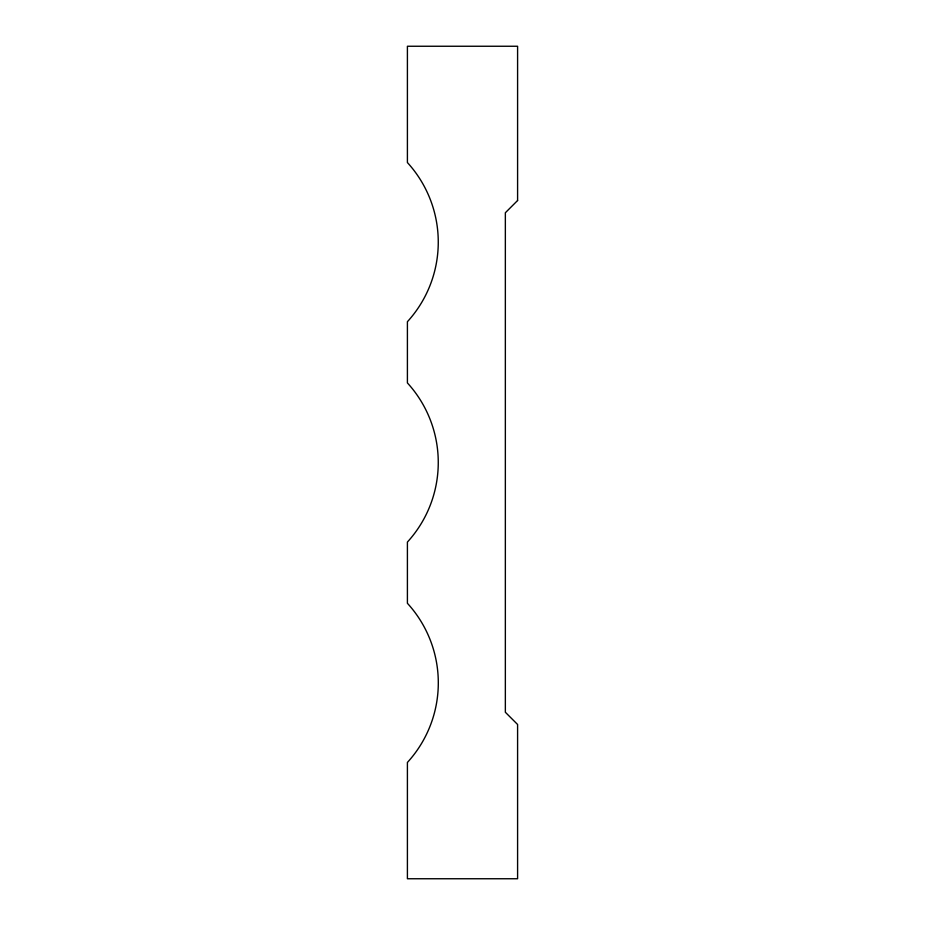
<?xml version="1.0" encoding="UTF-8"?>
<svg xmlns="http://www.w3.org/2000/svg" width="925" height="925" viewBox="0 0 925 925"><rect width="100%" height="100%" fill="white"/><g stroke="black" fill="none" stroke-linecap="round" stroke-linejoin="round"><path stroke-width="1.39" d="M517.595 200.517L505.351 212.75L505.351 712.25L517.595 724.483L517.595 878.75L407.405 878.75L407.405 762.443A117.926 117.926 0 0 0 407.405 603.285L407.405 542.073A118.03 118.03 0 0 0 407.405 382.927L407.405 321.715A118.042 118.042 0 0 0 407.405 162.557L407.405 46.25L517.595 46.25L517.595 200.517"/></g></svg>
